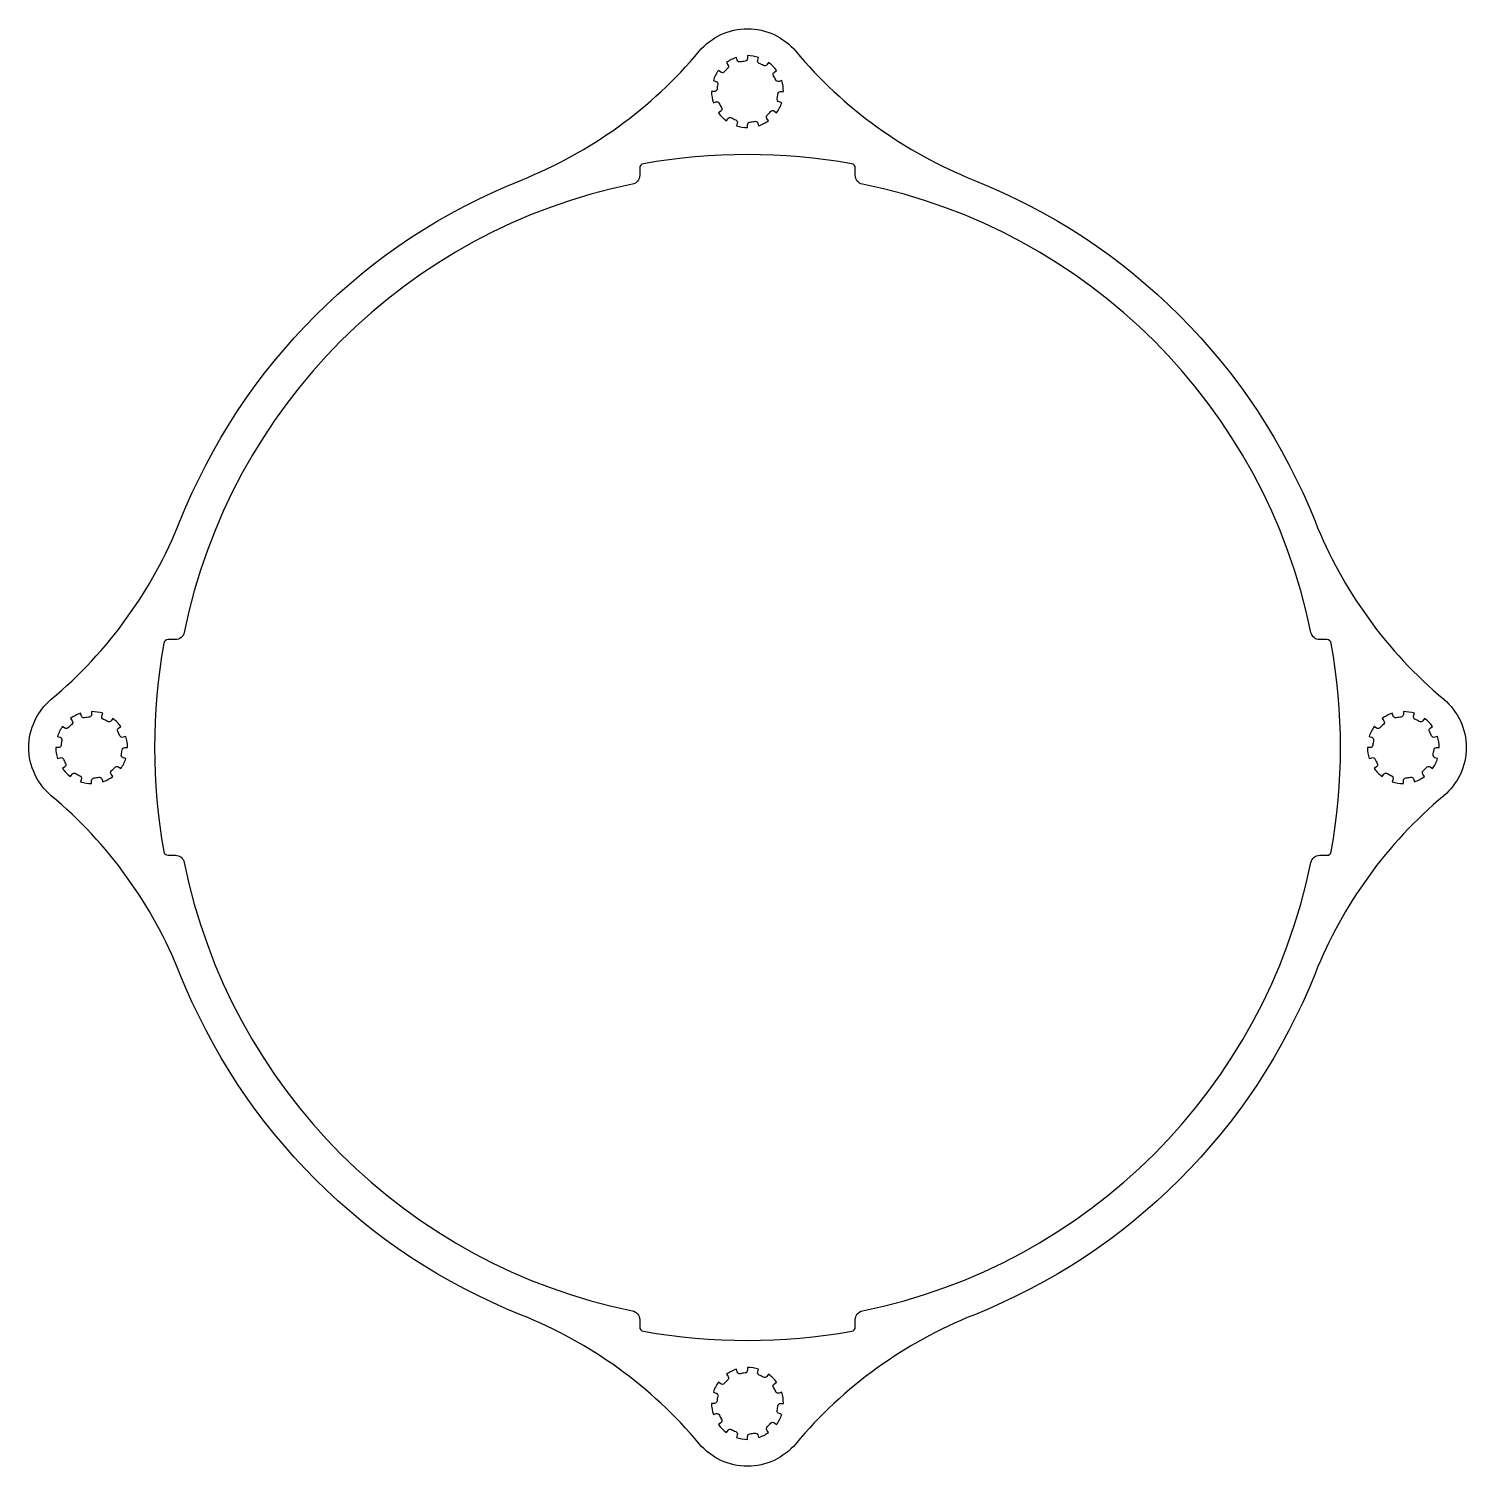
# Model space of a CAD drawing. Extents: x 697 to 857, y 441 to 601.
import ezdxf

# ---------------------------------------------------------------- set-up
doc = ezdxf.new("R2010")
doc.units = 0
doc.layers.get('0').update_dxf_attribs({"linetype": 'CONTINUOUS'})

msp = doc.modelspace()

# ---------------------------------------------------------------- linework, layer by layer
for points in [[(802.32, 584.56, -0.205927), (840.31, 546.57, 0.124121), (854.64, 526.76, -0.466622), (854.64, 516.03, 0.124121), (840.31, 496.22, -0.205927), (802.32, 458.23, 0.124121), (782.51, 443.9, -0.466621), (771.78, 443.9, 0.124121), (751.97, 458.23, -0.205927), (713.97, 496.22, 0.12412), (699.65, 516.03, -0.466619), (699.65, 526.76, 0.12412), (713.97, 546.57, -0.205927), (751.97, 584.56, 0.124121), (771.78, 598.89, -0.46662), (782.51, 598.89, 0.12412)], [(775.37, 591.49, 0.037973), (775.83, 591.26, -0.390634), (776, 590.89), (775.91, 590.59, 0.078702), (777.14, 590.4), (777.14, 590.71, -0.390634), (777.42, 591.01, 0.037974), (777.93, 591.09, -0.390634), (778.28, 590.89), (778.38, 590.59, 0.078713), (779.49, 591.16), (779.31, 591.41, -0.390634), (779.36, 591.82, 0.037991), (779.72, 592.18, -0.390634), (780.13, 592.23), (780.38, 592.04, 0.078702), (780.95, 593.16), (780.65, 593.26, -0.390634), (780.45, 593.61, 0.037985), (780.53, 594.12, -0.390634), (780.83, 594.4), (781.14, 594.4, 0.078702), (780.95, 595.63), (780.65, 595.53, -0.390634), (780.28, 595.7, 0.037948), (780.05, 596.16, -0.390634), (780.13, 596.56), (780.38, 596.75, 0.078702), (779.49, 597.63), (779.31, 597.38, -0.390634), (778.91, 597.3, 0.037973), (778.45, 597.53, -0.390634), (778.28, 597.9), (778.38, 598.2, 0.078702), (777.14, 598.4), (777.14, 598.08, -0.390634), (776.87, 597.78, 0.03792), (776.36, 597.7, -0.390634), (776, 597.9), (775.91, 598.2, 0.078702), (774.79, 597.63), (774.97, 597.38, -0.390634), (774.93, 596.97, 0.037951), (774.56, 596.61, -0.390634), (774.16, 596.56), (773.91, 596.75, 0.078702), (773.34, 595.63), (773.63, 595.53, -0.390634), (773.83, 595.18, 0.037978), (773.75, 594.67, -0.390634), (773.45, 594.4), (773.14, 594.4, 0.078724), (773.34, 593.16), (773.63, 593.26, -0.390634), (774, 593.09, 0.037997), (774.24, 592.63, -0.390634), (774.16, 592.23), (773.91, 592.04, 0.078713), (774.79, 591.16), (774.97, 591.41, -0.390634)], [(765.55, 456.42, 0.088474), (788.73, 456.42, 0.363417), (789.14, 456.91), (789.14, 457.71, -0.356394), (789.94, 458.69, 0.300615), (839.85, 508.6, -0.356394), (840.83, 509.4), (841.62, 509.4, 0.363417), (842.12, 509.81, 0.088474), (842.12, 532.98, 0.363417), (841.62, 533.4), (840.83, 533.4, -0.356394), (839.85, 534.2, 0.300614), (789.94, 584.1, -0.356394), (789.14, 585.08), (789.14, 585.88, 0.363417), (788.73, 586.37, 0.088472), (765.55, 586.37, 0.363417), (765.14, 585.88), (765.14, 585.08, -0.356394), (764.34, 584.1, 0.300614), (714.44, 534.2, -0.356394), (713.46, 533.4), (712.66, 533.4, 0.363417), (712.17, 532.98, 0.088474), (712.17, 509.81, 0.363417), (712.66, 509.4), (713.46, 509.4, -0.356394), (714.44, 508.6, 0.300615), (764.34, 458.69, -0.356394), (765.14, 457.71), (765.14, 456.91, 0.363417)], [(702.37, 518.49, 0.037973), (702.83, 518.26, -0.390634), (703, 517.89), (702.91, 517.59, 0.078702), (704.14, 517.39), (704.14, 517.71, -0.390634), (704.42, 518.01, 0.037974), (704.93, 518.09, -0.390634), (705.28, 517.89), (705.38, 517.59, 0.078713), (706.49, 518.16), (706.31, 518.41, -0.390634), (706.36, 518.82, 0.037991), (706.72, 519.18, -0.390634), (707.13, 519.23), (707.38, 519.04, 0.078702), (707.95, 520.16), (707.65, 520.26, -0.390634), (707.45, 520.61, 0.037985), (707.53, 521.12, -0.390634), (707.83, 521.39), (708.14, 521.39, 0.078702), (707.95, 522.63), (707.65, 522.53, -0.390634), (707.28, 522.7, 0.037948), (707.05, 523.16, -0.390634), (707.13, 523.56), (707.38, 523.75, 0.078702), (706.49, 524.63), (706.31, 524.38, -0.390634), (705.91, 524.3, 0.037973), (705.45, 524.53, -0.390634), (705.28, 524.9), (705.38, 525.2, 0.078702), (704.14, 525.39), (704.14, 525.08, -0.390634), (703.87, 524.78, 0.03792), (703.36, 524.7, -0.390634), (703, 524.9), (702.91, 525.2, 0.078702), (701.79, 524.63), (701.98, 524.38, -0.390634), (701.93, 523.97, 0.037951), (701.56, 523.61, -0.390634), (701.16, 523.56), (700.91, 523.75, 0.078702), (700.34, 522.63), (700.64, 522.53, -0.390634), (700.83, 522.18, 0.037978), (700.75, 521.67, -0.390634), (700.46, 521.39), (700.14, 521.39, 0.078724), (700.34, 520.16), (700.64, 520.26, -0.390634), (701.01, 520.09, 0.037997), (701.24, 519.63, -0.390634), (701.16, 519.23), (700.91, 519.04, 0.078713), (701.79, 518.16), (701.98, 518.41, -0.390634)], [(848.37, 518.49, 0.037973), (848.83, 518.26, -0.390634), (849, 517.89), (848.91, 517.59, 0.078702), (850.14, 517.39), (850.14, 517.71, -0.390634), (850.42, 518.01, 0.037974), (850.93, 518.09, -0.390634), (851.28, 517.89), (851.38, 517.59, 0.078713), (852.49, 518.16), (852.31, 518.41, -0.390634), (852.36, 518.81, 0.037991), (852.72, 519.18, -0.390634), (853.13, 519.23), (853.38, 519.04, 0.078702), (853.95, 520.16), (853.65, 520.25, -0.390634), (853.45, 520.61, 0.037985), (853.53, 521.12, -0.390634), (853.83, 521.39), (854.14, 521.39, 0.078702), (853.95, 522.63), (853.65, 522.53, -0.390634), (853.28, 522.7, 0.037948), (853.05, 523.16, -0.390634), (853.13, 523.56), (853.38, 523.75, 0.078702), (852.49, 524.63), (852.31, 524.38, -0.390634), (851.91, 524.3, 0.037973), (851.45, 524.53, -0.390634), (851.28, 524.9), (851.38, 525.2, 0.078702), (850.14, 525.39), (850.14, 525.08, -0.390634), (849.87, 524.78, 0.03792), (849.36, 524.7, -0.390634), (849, 524.9), (848.91, 525.2, 0.078702), (847.79, 524.63), (847.97, 524.38, -0.390634), (847.93, 523.97, 0.037951), (847.56, 523.61, -0.390634), (847.16, 523.56), (846.91, 523.75, 0.078702), (846.34, 522.63), (846.63, 522.53, -0.390634), (846.83, 522.18, 0.037978), (846.75, 521.67, -0.390634), (846.45, 521.39), (846.14, 521.39, 0.078724), (846.34, 520.16), (846.63, 520.25, -0.390634), (847, 520.09, 0.037997), (847.24, 519.63, -0.390634), (847.16, 519.23), (846.91, 519.04, 0.078713), (847.79, 518.16), (847.97, 518.41, -0.390634)], [(775.37, 445.49, 0.037973), (775.83, 445.26, -0.390634), (776, 444.89), (775.91, 444.59, 0.078702), (777.14, 444.39), (777.14, 444.71, -0.390634), (777.42, 445.01, 0.037974), (777.93, 445.09, -0.390634), (778.28, 444.89), (778.38, 444.59, 0.078713), (779.49, 445.16), (779.31, 445.41, -0.390634), (779.36, 445.81, 0.037991), (779.72, 446.18, -0.390634), (780.13, 446.23), (780.38, 446.04, 0.078702), (780.95, 447.16), (780.65, 447.25, -0.390634), (780.45, 447.61, 0.037985), (780.53, 448.12, -0.390634), (780.83, 448.39), (781.14, 448.39, 0.078702), (780.95, 449.63), (780.65, 449.53, -0.390634), (780.28, 449.7, 0.037948), (780.05, 450.16, -0.390634), (780.13, 450.56), (780.38, 450.75, 0.078702), (779.49, 451.63), (779.31, 451.38, -0.390634), (778.91, 451.3, 0.037973), (778.45, 451.53, -0.390634), (778.28, 451.9), (778.38, 452.2, 0.078702), (777.14, 452.39), (777.14, 452.08, -0.390634), (776.87, 451.78, 0.03792), (776.36, 451.7, -0.390634), (776, 451.9), (775.91, 452.2, 0.078702), (774.79, 451.63), (774.98, 451.38, -0.390634), (774.93, 450.97, 0.037951), (774.56, 450.61, -0.390634), (774.16, 450.56), (773.91, 450.75, 0.078702), (773.34, 449.63), (773.64, 449.53, -0.390634), (773.83, 449.18, 0.037978), (773.75, 448.67, -0.390634), (773.46, 448.39), (773.14, 448.39, 0.078724), (773.34, 447.16), (773.64, 447.25, -0.390634), (774.01, 447.08, 0.037997), (774.24, 446.63, -0.390634), (774.16, 446.23), (773.91, 446.04, 0.078713), (774.79, 445.16), (774.98, 445.41, -0.390634)]]:
    msp.add_lwpolyline(points, format="xyb", close=True)

doc.saveas('drawing.dxf')
